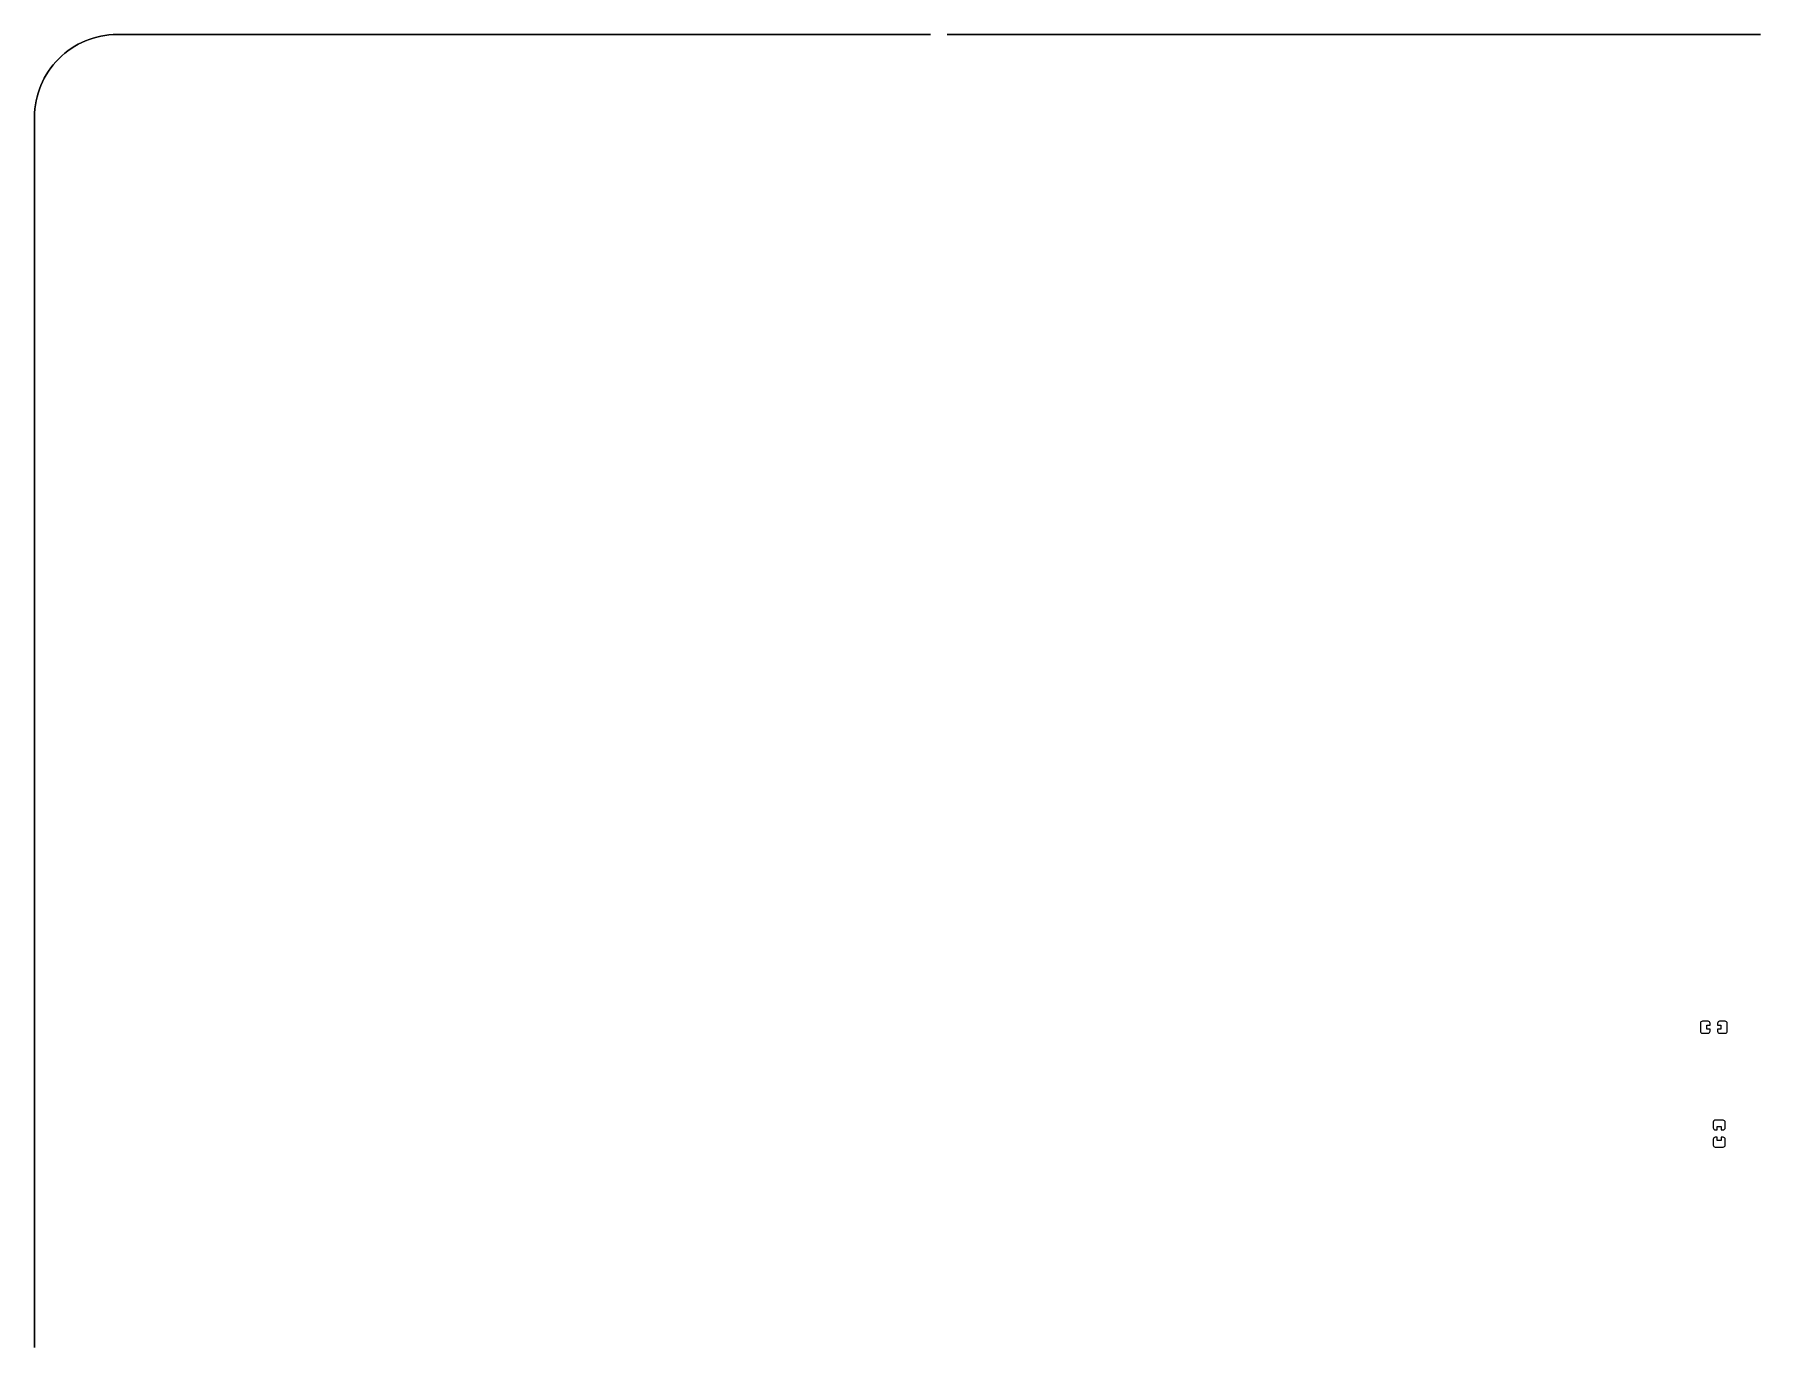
# Model space of a CAD drawing. Extents: x -420 to 0, y -161 to 159.
# Drawn here: x -420 to -211, y 0 to 159 of the extents above; entities that cross this region are included whole.
import ezdxf

# ---------------------------------------------------------------- set-up
doc = ezdxf.new("R2010")
doc.units = 0
doc.header["$MEASUREMENT"] = 0
doc.layers.get('0').update_dxf_attribs({"linetype": 'CONTINUOUS'})

msp = doc.modelspace()

# ---------------------------------------------------------------- linework, layer by layer
for points in [[(-311.50002, 159.000996), (-410, 159.000996), (-410, 159.000996, 0.414214), (-420.001016, 149), (-420.001016, 149), (-420.001016, 0), (-420.001016, 0), (-420, -0.001), (-420, -0.001), (-419.998984, 0), (-419.998984, 0), (-419.998984, 149), (-419.998984, 149, -0.414214), (-410, 158.998994), (-410, 158.998994), (-311.50002, 158.998994), (-311.50002, 158.998994), (-311.499004, 158.99999), (-311.499004, 158.99999), (-311.50002, 159.000996)], [(-311.50002, 158.99999), (-410, 158.99999), (-410, 158.99999, 0.414214), (-420, 149), (-420, 149), (-420, 0)], [(-217.1, 39.250002, 0.414411), (-217.35, 39.500002), (-217.35, 39.500002), (-218.025, 39.500002), (-218.025, 39.500002, 0.414296), (-218.275, 39.250002), (-218.275, 39.250002), (-218.275, 38.3), (-218.275, 38.3, 0.38962), (-218.045996, 38.051001), (-218.045996, 38.051001), (-218.025, 38.05), (-218.025, 38.05), (-217.35, 38.05), (-217.35, 38.05, 0.433002), (-217.1, 38.316001), (-217.1, 38.316001), (-217.1, 38.541001), (-217.1, 38.541001), (-217.491992, 38.541001), (-217.491992, 38.541001), (-217.491992, 39.025002), (-217.491992, 39.025002), (-217.1, 39.025002), (-217.1, 39.025002), (-217.1, 39.250002)], [(-215.025, 39.250002, 0.414434), (-215.275, 39.500002), (-215.275, 39.500002), (-215.95, 39.500002), (-215.95, 39.500002, 0.414251), (-216.2, 39.250002), (-216.2, 39.250002), (-216.2, 39.017), (-216.2, 39.017), (-215.808008, 39.017), (-215.808008, 39.017), (-215.808008, 38.532998), (-215.808008, 38.532998), (-216.2, 38.532998), (-216.2, 38.532998), (-216.2, 38.3), (-216.2, 38.3, 0.413991), (-215.95, 38.05), (-215.95, 38.05), (-215.275, 38.05), (-215.275, 38.05), (-215.253984, 38.051001), (-215.253984, 38.051001, 0.409423), (-215.025, 38.317), (-215.025, 38.317), (-215.025, 39.250002)], [(-215.275, 27.275, 0.414305), (-215.525, 27.525), (-215.525, 27.525), (-216.475, 27.525), (-216.475, 27.525, 0.389611), (-216.723984, 27.295999), (-216.723984, 27.295999), (-216.725, 27.275), (-216.725, 27.275), (-216.725, 26.6), (-216.725, 26.6, 0.414131), (-216.475, 26.35), (-216.475, 26.35), (-216.234004, 26.35), (-216.234004, 26.35), (-216.234004, 26.742), (-216.234004, 26.742), (-215.75, 26.742), (-215.75, 26.742), (-215.75, 26.35), (-215.75, 26.35), (-215.525, 26.35), (-215.525, 26.35, 0.414405), (-215.275, 26.6), (-215.275, 26.6), (-215.275, 27.275)], [(-215.275, 25.2, 0.414268), (-215.525, 25.45), (-215.525, 25.45), (-215.757988, 25.45), (-215.757988, 25.45), (-215.757988, 25.058), (-215.757988, 25.058), (-216.241992, 25.058), (-216.241992, 25.058), (-216.241992, 25.45), (-216.241992, 25.45), (-216.475, 25.45), (-216.475, 25.45, 0.413993), (-216.725, 25.2), (-216.725, 25.2), (-216.725, 24.525), (-216.725, 24.525), (-216.723984, 24.504001), (-216.723984, 24.504001, 0.389745), (-216.475, 24.275), (-216.475, 24.275), (-215.525, 24.275), (-215.525, 24.275, 0.414442), (-215.275, 24.525), (-215.275, 24.525), (-215.275, 25.2)]]:
    msp.add_lwpolyline(points, format="xyb")
for points in [[(-211, 159.000996), (-309.5, 159.000996), (-309.5, 159.000996), (-309.500996, 158.99999), (-309.500996, 158.99999), (-309.5, 158.998994), (-309.5, 158.998994), (-211, 158.998994), (-211, 158.998994), (-210.999004, 158.99999), (-210.999004, 158.99999), (-211, 159.000996)], [(-211, 158.99999), (-309.49998, 158.99999)]]:
    msp.add_lwpolyline(points)

doc.saveas('drawing.dxf')
